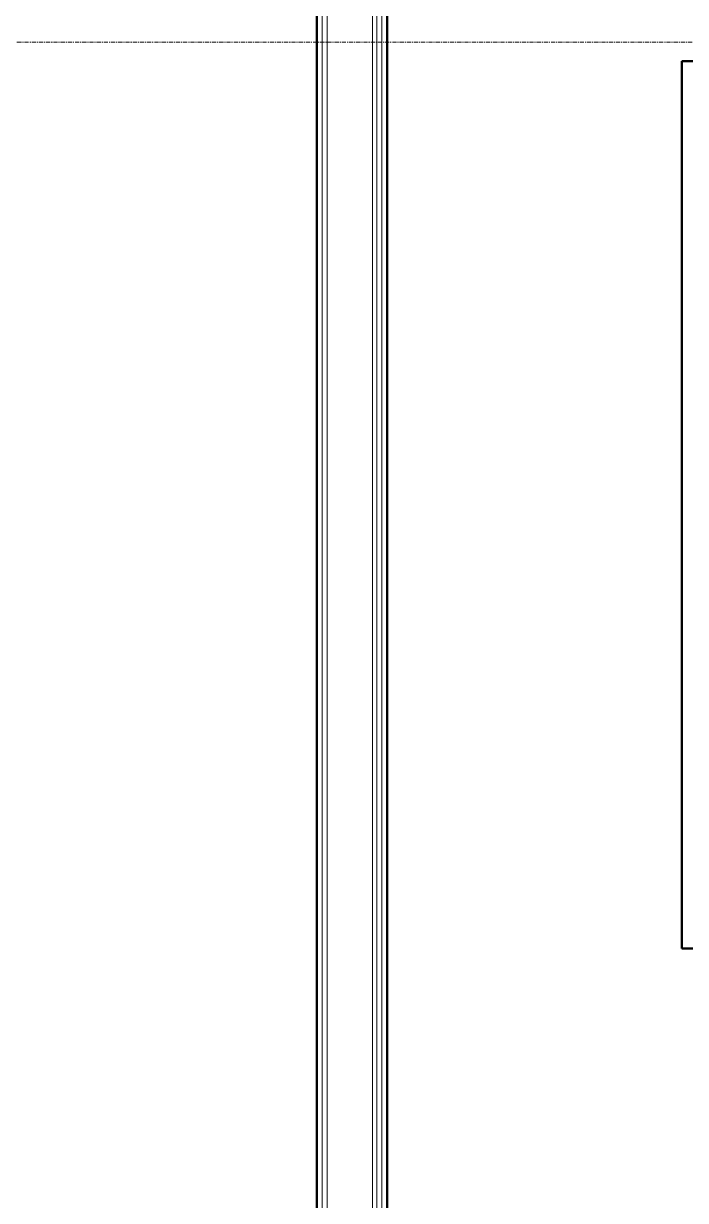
# Model space of a CAD drawing. Header units: inches. Extents: x -4217 to -1814, y 9706 to 12425.
# Drawn here: x -2754.6 to -2674.3, y 11394.6 to 11537.4 of the extents above; entities that cross this region are included whole.
import ezdxf

# ---------------------------------------------------------------- set-up
doc = ezdxf.new("R2010")
doc.units = ezdxf.units.IN
doc.header["$MEASUREMENT"] = 0
doc.linetypes.add('Grid Line 1_2_', pattern=[0.875, 0.5, -0.125, 0.125, -0.125])
for name, color, linetype, lineweight in [('A-WALL', 113, 'Continuous', 13), ('A-WALL-3', 250, 'Continuous', 50), ('I-WALL-3', 2, 'Continuous', 50), ('S-GRID-1', 1, 'Grid Line 1_2_', 9)]:
    doc.layers.add(name, color=color, linetype=linetype, lineweight=lineweight)

msp = doc.modelspace()

# ---------------------------------------------------------------- linework, layer by layer
at = {"layer": 'A-WALL'}
for p, q in [((-2718.34874, 11255.6394), (-2718.34874, 11623.2394)), ((-2717.72374, 11255.6394), (-2717.72374, 11623.2394)), ((-2712.22374, 11255.6394), (-2712.22374, 11623.2394)), ((-2711.72374, 11255.6394), (-2711.72374, 11623.2394)), ((-2711.09874, 11255.6394), (-2711.09874, 11623.2394))]:
    msp.add_line(p, q, dxfattribs=at)
at = {"layer": 'A-WALL-3'}
for p, q in [((-2647.47374, 11532.88124), (-2674.72374, 11532.88124)), ((-2674.72374, 11532.88124), (-2674.72374, 11532.25624)), ((-2674.72374, 11532.25624), (-2674.72374, 11528.13124)), ((-2674.72374, 11528.13124), (-2674.72374, 11425.22206)), ((-2674.72374, 11425.22206), (-2669.97374, 11425.22206))]:
    msp.add_line(p, q, dxfattribs=at)
at = {"layer": 'I-WALL-3'}
for p, q in [((-2718.97374, 11622.6144), (-2718.97374, 11354.00891)), ((-2710.47374, 11354.00432), (-2710.47374, 11622.6144))]:
    msp.add_line(p, q, dxfattribs=at)
at = {"layer": 'S-GRID-1'}
msp.add_line((-1814.20638, 11535.1894), (-4168.71446, 11535.1894), dxfattribs=at)

doc.saveas('drawing.dxf')
